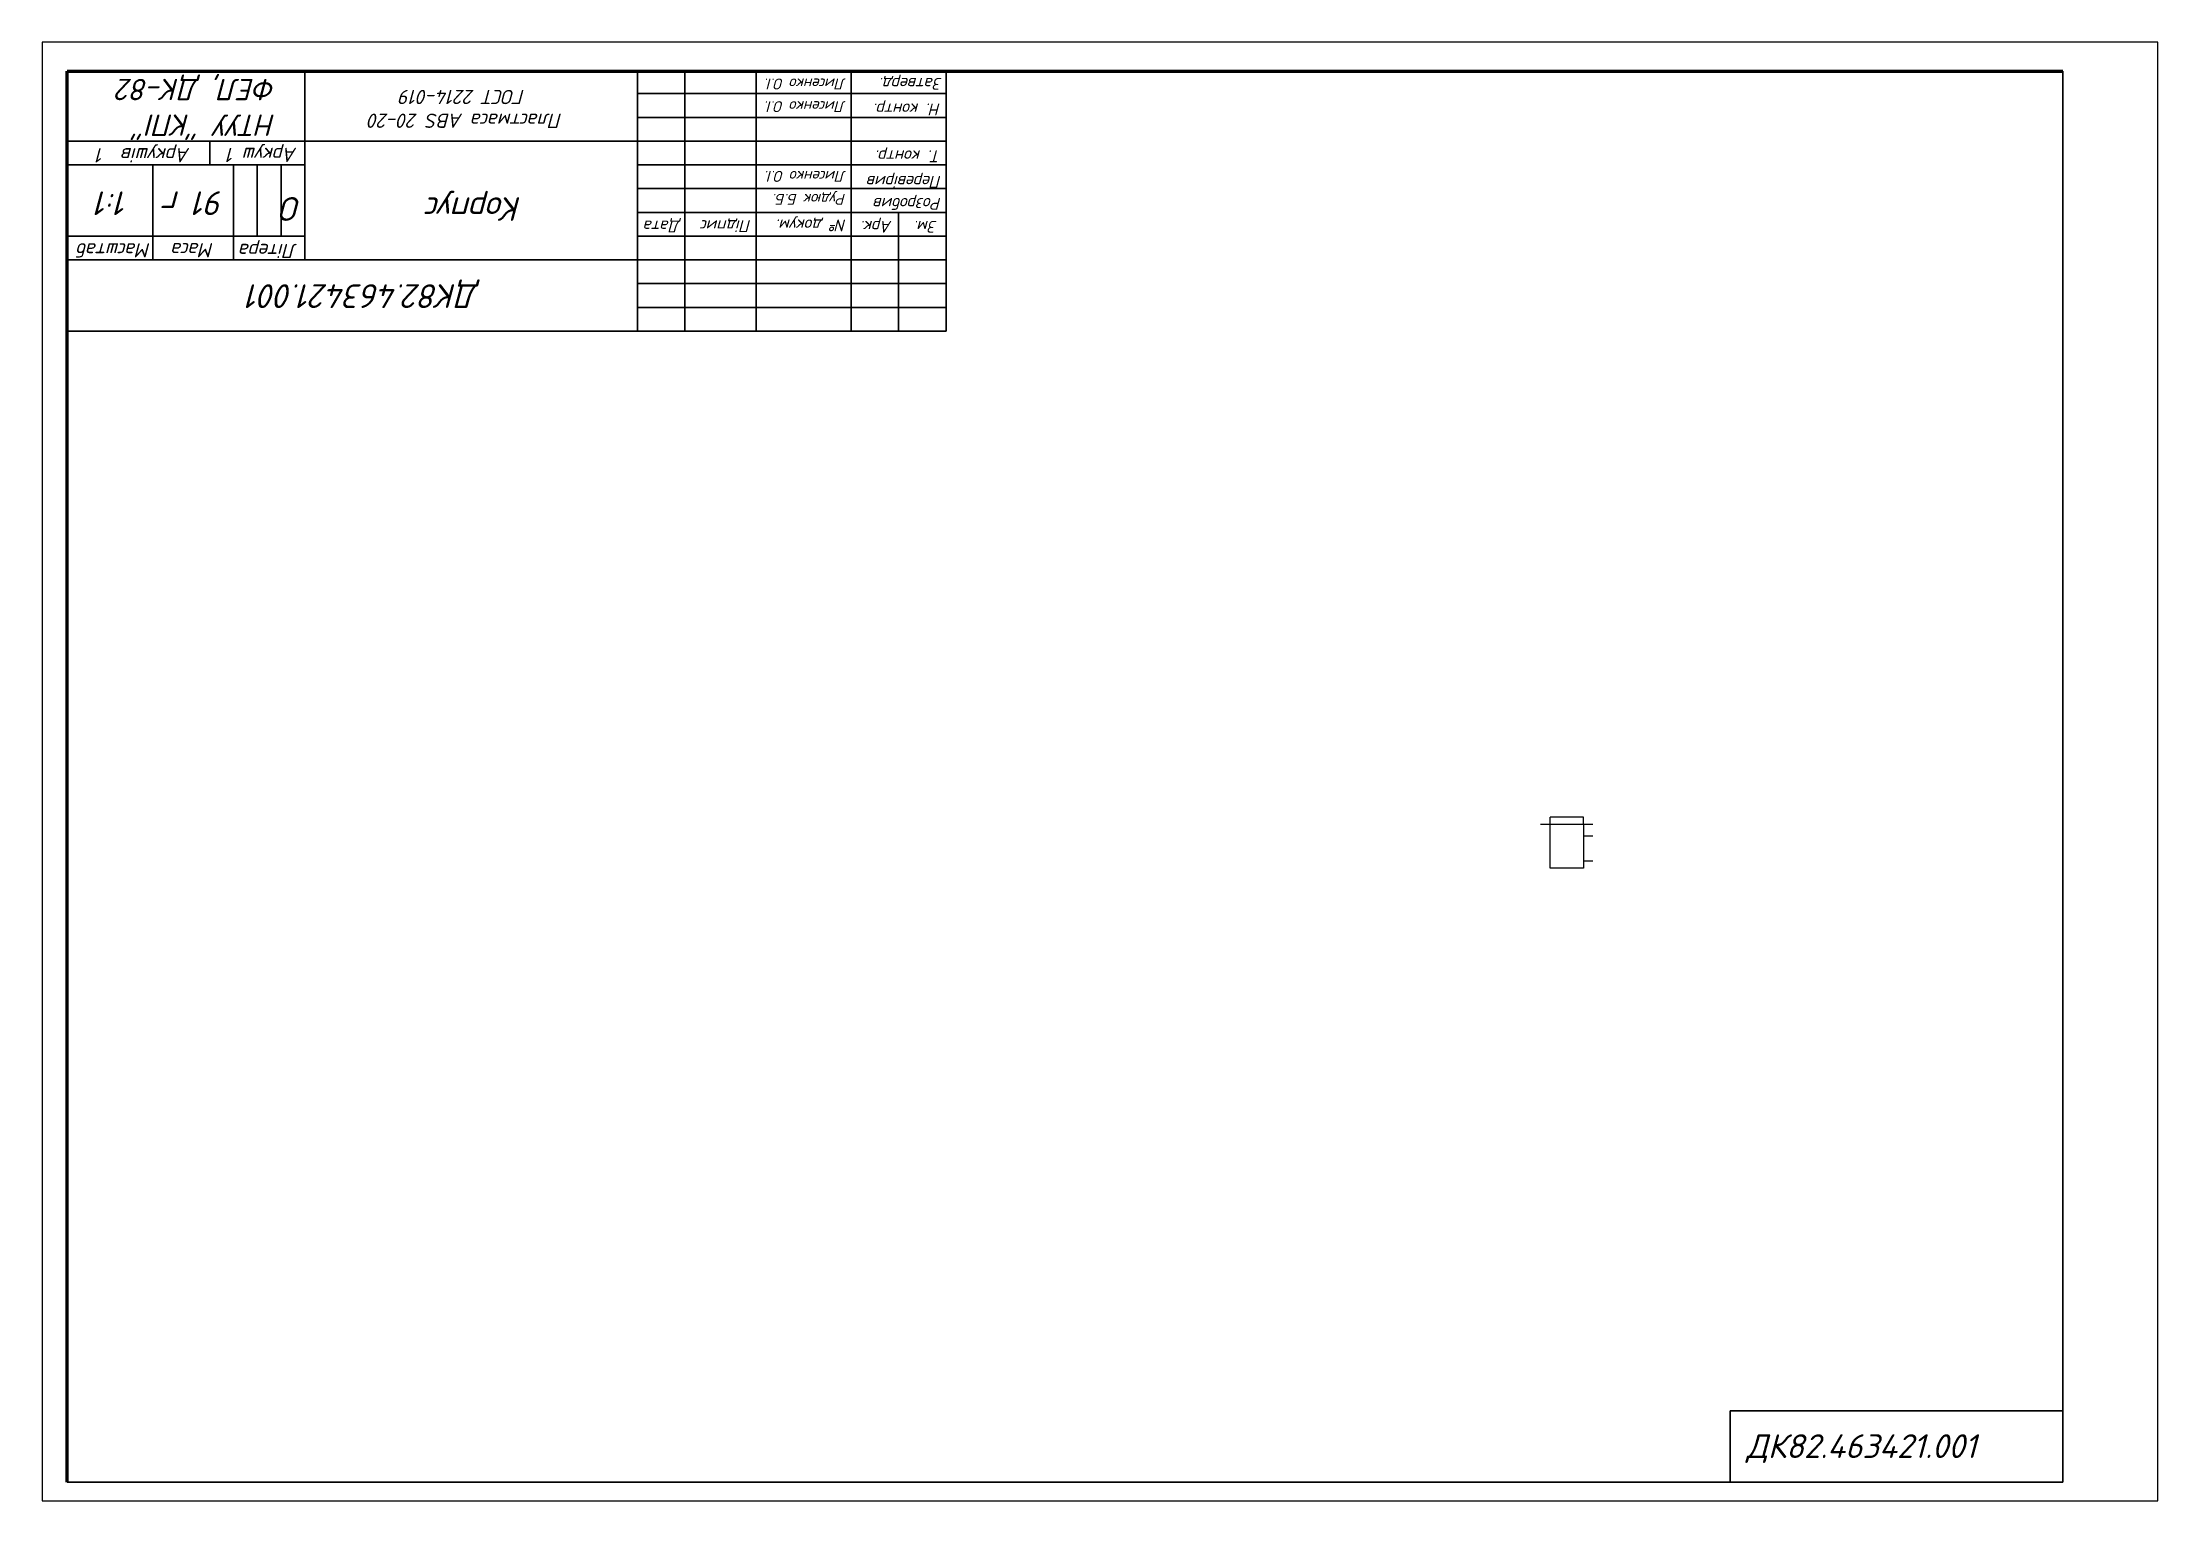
# Model space of a CAD drawing. Header units: millimetres. Extents: x 3672 to 4117, y 2079 to 2386.
import ezdxf

# ---------------------------------------------------------------- set-up
doc = ezdxf.new("R2010")
doc.units = ezdxf.units.MM
doc.layers.add('Основная', color=7, linetype='Continuous', lineweight=70)
doc.layers.add('схема', color=7, linetype='Continuous', lineweight=35)
doc.styles.add('стиль1', font='isocpeui.ttf')

msp = doc.modelspace()

# ---------------------------------------------------------------- linework, layer by layer
for p, q in [((3996.38, 2223.14, 8.62), (3989.38, 2223.14, 8.62)), ((3989.38, 2212.44, 8.62), (3989.38, 2223.14, 8.62)), ((3996.38, 2221.64, 8.62), (3996.38, 2223.14, 8.62)), ((3989.38, 2221.64, 8.62), (3987.38, 2221.64, 8.62)), ((3996.38, 2221.64, 8.62), (3989.38, 2221.64, 8.62)), ((3998.38, 2221.64, 8.62), (3996.38, 2221.64, 8.62)), ((3996.38, 2221.64, 8.62), (3996.38, 2219.14, 8.62)), ((3998.38, 2219.14, 8.62), (3996.38, 2219.14, 8.62)), ((3996.38, 2219.14, 8.62), (3996.38, 2213.94, 8.62)), ((3998.38, 2213.94, 8.62), (3996.38, 2213.94, 8.62)), ((3996.38, 2213.94, 8.62), (3996.38, 2212.44, 8.62)), ((3996.38, 2212.44, 8.62), (3989.38, 2212.44, 8.62))]:
    msp.add_line(p, q)
at = {"elevation": 42.35}
msp.add_lwpolyline([(4117.26, 2084.28), (4117.26, 2386.28), (3677.26, 2386.28), (3672.02, 2386.28), (3672.02, 2079.28), (4097.26, 2079.28), (4117.26, 2079.28)], close=True, dxfattribs=at)
at = {"layer": 'Основная', "ltscale": 10}
for p, q in [((3677.26, 2380.2, 42.35), (4097.26, 2380.2, 42.35)), ((3677.26, 2083.2, 42.35), (3677.26, 2380.2, 42.35))]:
    msp.add_line(p, q, dxfattribs=at)
at = {"layer": 'схема'}
for p, q in [((3677.26, 2325.48, 42.35), (3677.26, 2380.2, 42.35)), ((3862.26, 2380.2, 42.35), (3677.26, 2380.2, 42.35)), ((3677.26, 2380.2, 42.35), (3677.26, 2325.2, 42.35)), ((3727.26, 2340.48, 42.35), (3727.26, 2380.2, 42.35)), ((3727.26, 2365.2, 42.35), (3727.26, 2380.2, 42.35)), ((3727.26, 2380.2, 42.35), (3797.26, 2380.2, 42.35)), ((3797.26, 2325.48, 42.35), (3797.26, 2380.48, 42.35)), ((3807.26, 2380.2, 42.35), (3797.26, 2380.2, 42.35)), ((3797.26, 2380.2, 42.35), (3797.26, 2325.48, 42.35)), ((3797.26, 2380.2, 42.35), (3797.26, 2365.2, 42.35)), ((3807.26, 2325.48, 42.35), (3807.26, 2380.2, 42.35)), ((3822.26, 2325.48, 42.35), (3822.26, 2380.2, 42.35)), ((3822.26, 2380.2, 42.35), (3842.26, 2380.2, 42.35)), ((3842.26, 2380.2, 42.35), (3842.26, 2325.48, 42.35)), ((3862.26, 2380.2, 42.35), (3862.26, 2325.48, 42.35)), ((3862.26, 2325.48, 42.35), (3862.26, 2380.2, 42.35)), ((4097.26, 2083.2, 42.35), (4097.26, 2380.2, 42.35)), ((3862.26, 2375.48, 42.35), (3797.26, 2375.48, 42.35)), ((3797.26, 2370.48, 42.35), (3862.26, 2370.48, 42.35)), ((3677.26, 2365.48, 42.35), (3797.26, 2365.48, 42.35)), ((3677.26, 2360.2, 42.35), (3677.26, 2365.2, 42.35)), ((3707.26, 2360.48, 42.35), (3707.26, 2365.48, 42.35)), ((3707.26, 2365.2, 42.35), (3707.26, 2360.48, 42.35)), ((3727.26, 2360.2, 42.35), (3727.26, 2365.2, 42.35)), ((3862.26, 2365.48, 42.35), (3797.26, 2365.48, 42.35)), ((3677.26, 2360.48, 42.35), (3727.26, 2360.48, 42.35)), ((3695.26, 2340.48, 42.35), (3695.26, 2360.48, 42.35)), ((3695.26, 2340.48, 42.35), (3695.26, 2360.2, 42.35)), ((3712.26, 2340.48, 42.35), (3712.26, 2360.48, 42.35)), ((3712.26, 2345.2, 42.35), (3712.26, 2360.2, 42.35)), ((3717.26, 2345.48, 42.35), (3717.26, 2360.48, 42.35)), ((3717.26, 2345.48, 42.35), (3717.26, 2360.2, 42.35)), ((3722.26, 2345.48, 42.35), (3722.26, 2360.48, 42.35)), ((3722.26, 2345.48, 42.35), (3722.26, 2360.2, 42.35)), ((3727.26, 2345.2, 42.35), (3727.26, 2360.2, 42.35)), ((3727.26, 2360.2, 42.35), (3727.26, 2340.48, 42.35)), ((3797.26, 2360.48, 42.35), (3862.26, 2360.48, 42.35)), ((3862.26, 2355.48, 42.35), (3797.26, 2355.48, 42.35)), ((3797.26, 2350.2, 42.35), (3797.26, 2355.2, 42.35)), ((3862.26, 2355.2, 42.35), (3862.26, 2350.2, 42.35)), ((3797.26, 2350.48, 42.35), (3862.26, 2350.48, 42.35)), ((3852.26, 2325.48, 42.35), (3852.26, 2350.48, 42.35)), ((3852.26, 2325.48, 42.35), (3852.26, 2350.2, 42.35)), ((3862.26, 2350.2, 42.35), (3862.26, 2325.48, 42.35)), ((3862.26, 2340.2, 42.35), (3862.26, 2350.2, 42.35)), ((3727.26, 2345.48, 42.35), (3677.26, 2345.48, 42.35)), ((3677.26, 2340.2, 42.35), (3677.26, 2345.2, 42.35)), ((3712.26, 2340.48, 42.35), (3712.26, 2345.2, 42.35)), ((3727.26, 2345.2, 42.35), (3727.26, 2340.48, 42.35)), ((3862.26, 2345.48, 42.35), (3797.26, 2345.48, 42.35)), ((3797.26, 2340.48, 42.35), (3677.26, 2340.48, 42.35)), ((3797.26, 2340.48, 42.35), (3677.26, 2340.48, 42.35)), ((3677.26, 2340.2, 42.35), (3677.26, 2325.2, 42.35)), ((3797.26, 2340.48, 42.35), (3862.26, 2340.48, 42.35)), ((3862.26, 2335.48, 42.35), (3797.26, 2335.48, 42.35)), ((3797.26, 2330.48, 42.35), (3862.26, 2330.48, 42.35)), ((3862.26, 2325.48, 42.35), (3677.26, 2325.48, 42.35)), ((4097.26, 2098.2, 42.35), (4027.26, 2098.2, 42.35)), ((4027.26, 2098.2, 42.35), (4027.26, 2083.2, 42.35)), ((4097.26, 2083.2, 42.35), (4097.26, 2098.2, 42.35)), ((3677.26, 2083.2, 42.35), (4097.26, 2083.2, 42.35))]:
    msp.add_line(p, q, dxfattribs=at)

# ---------------------------------------------------------------- texts
at = {"layer": 'схема', "color": 0, "lineweight": 80, "attachment_point": 1, "rotation": 180, "style": 'стиль1'}
for s, width, insert, char_height in [('НТУУ "КПІ"\\PФЕЛ, ДК-82', 41.2561, (3721.25, 2366.59, 42.35), 4.5), ('Затверд.', 20, (3861.46, 2376.3, 42.35), 2.5), ('Н. контр.', 20, (3861.14, 2370.91, 42.35), 2.5), ('Аркушів  1', 26.5442, (3703.13, 2361.01, 42.35), 3), ('Аркуш 1 ', 17.5119, (3725.66, 2361.08, 42.35), 3), ('Т. контр.', 20, (3861.09, 2361.04, 42.35), 2.5), ('Перевірив', 20, (3861.31, 2355.66, 42.35), 2.5), ('Розробив', 20, (3861.29, 2351.02, 42.35), 2.5), ('Дата', 8.2595, (3806.33, 2346.27, 42.35), 2.5), ('Підпис', 8.2595, (3821.27, 2346.35, 42.35), 2.5), ('№ докум.', 17.1363, (3841.28, 2346.5, 42.35), 2.5), ('Арк.', 8.2595, (3850.9, 2346.2, 42.35), 2.5), ('Зм.', 8.2595, (3860.39, 2346.2, 42.35), 2.5), ('Масштаб', 13.3473, (3694.87, 2341, 42.35), 3), ('Маса', 13.3473, (3708.15, 2341.03, 42.35), 3), ('Літера', 13.3473, (3725.65, 2340.86, 42.35), 3)]:
    msp.add_mtext_dynamic_manual_height_columns(s, width=width, gutter_width=12.5, heights=[0], dxfattribs=dict(at, insert=insert, char_height=char_height))
at = {"layer": 'схема', "char_height": 2.3, "attachment_point": 1, "rotation": 180, "style": 'стиль1'}
for s, insert in [('Лисенко О.І.', (3841.14, 2376.37, 42.35)), ('Лисенко О.І.', (3841.13, 2371.6, 42.35)), ('Лисенко О.І.', (3841.19, 2356.91, 42.35)), ('Рудюк Б.Б.', (3841.19, 2352.08, 42.35))]:
    msp.add_mtext(s, dxfattribs=dict(at, insert=insert))
at = {"layer": 'схема', "attachment_point": 1, "rotation": 180, "style": 'стиль1'}
for s, width, gutter_width, heights, insert, char_height in [('\\pi15.74654;Пластмаса ABS 20-20\\P\\pi23.61472;ГОСТ 2214-019', 74.8272, 17.5, [43.19], (3797.26, 2368.27, 42.35), 3), ('1:1', 14.6852, 15, [5.03], (3690.24, 2349.92, 42.35), 5), ('91 г', 14.6852, 15, [0], (3710.45, 2349.92, 42.35), 5), ('О', 14.6852, 15, [0], (3726.58, 2348.71, 42.35), 5), ('\\pi24.24811;Корпус', 70, 17.5, [43.19], (3797.26, 2348.67, 42.35), 5)]:
    msp.add_mtext_dynamic_manual_height_columns(s, width=width, gutter_width=gutter_width, heights=heights, dxfattribs=dict(at, insert=insert, char_height=char_height))
at = {"layer": 'схема', "lineweight": 80, "insert": (3763.84, 2330.35, 42.35), "char_height": 5, "attachment_point": 1, "rotation": 180, "style": 'стиль1'}
msp.add_mtext_dynamic_manual_height_columns('ДК82.463421.001', width=81.8678, gutter_width=12.5, heights=[0], dxfattribs=at)
at = {"layer": 'схема', "lineweight": 80, "insert": (4030.69, 2093.27, 42.35), "char_height": 5, "attachment_point": 1, "style": 'стиль1'}
msp.add_mtext_dynamic_manual_height_columns('ДК82.463421.001', width=81.8678, gutter_width=12.5, heights=[0], dxfattribs=at)

doc.saveas('drawing.dxf')
